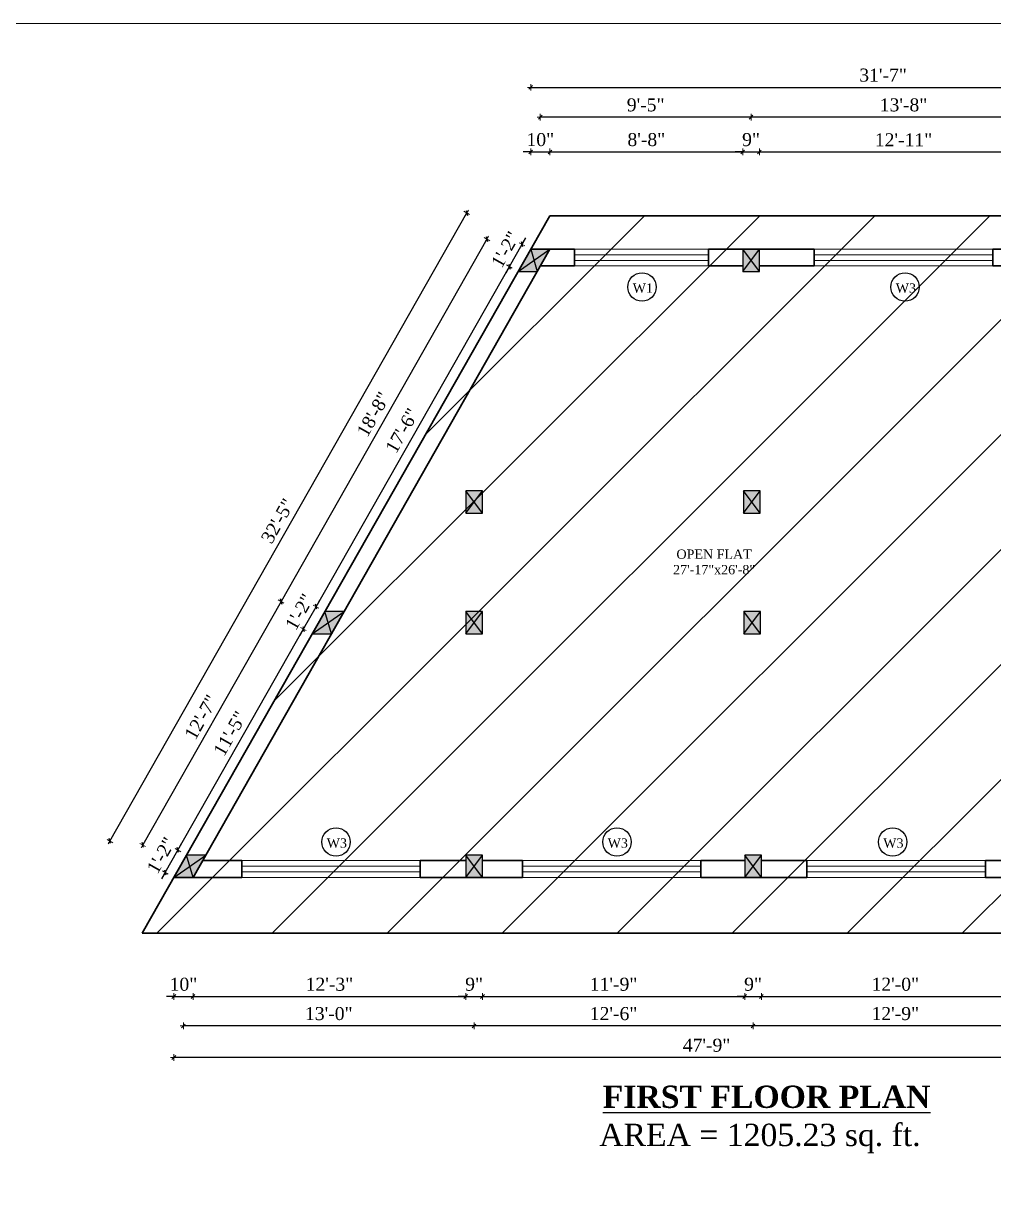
# Model space of a CAD drawing. Header units: inches. Extents: x 4069 to 291496, y -47643 to 12535.
# Drawn here: x 112071 to 112593, y -26496 to -25867 of the extents above; entities that cross this region are included whole.
import ezdxf

# ---------------------------------------------------------------- set-up
doc = ezdxf.new("R2010")
doc.units = ezdxf.units.IN
doc.header["$LTSCALE"] = 5
doc.header["$MEASUREMENT"] = 0
for name, color, linetype, lineweight in [('A-WALL', 7, 'Continuous', 9), ('Dimension', 7, 'Continuous', 18), ('Dw', 2, 'Continuous', 18), ('ele1', 21, 'Continuous', 20)]:
    doc.layers.add(name, color=color, linetype=linetype, lineweight=lineweight)
doc.layers.add('dim line', color=7, linetype='Continuous', lineweight=15, true_color=0xfab2b2)
doc.layers.add('TEXT', color=6, linetype='Continuous')
doc.layers.add('WALL', color=7, linetype='Continuous')
doc.styles.add('ordinary', font='times.ttf')
doc.dimstyles.new('Copy of 96', dxfattribs={"dimtxt": 7, "dimasz": 4, "dimexe": 0.5, "dimexo": 0.5, "dimgap": 3, "dimtad": 1, "dimdec": 1, "dimzin": 11, "dimdsep": 46, "dimlunit": 4, "dimtxsty": 'ordinary', "dimblk": 'OBLIQUE', "dimcen": 0.09, "dimse1": 1, "dimse2": 1, "dimclrt": 6, "dimazin": 0, "dimtfac": 1, "dimtdec": 1, "dimtix": 1, "dimtmove": 2, "dimatfit": 3, "dimldrblk": 'leader', "dimfxl": 0.5, "dimfxlon": 1, "dimtolj": 1, "dimtzin": 0, "dimarcsym": 0})

# ---------------------------------------------------------------- blocks, each defined once
blk = doc.blocks.new('c2a')
at = {"color": 1, "ltscale": 5}
for p, q in [((18091.63, 4625.76), (18084.82, 4613.76)), ((18101.98, 4625.76), (18091.63, 4625.76)), ((18095.17, 4613.76), (18101.98, 4625.76)), ((18084.82, 4613.76), (18095.17, 4613.76))]:
    blk.add_line(p, q, dxfattribs=at)
blk = doc.blocks.new('oblique')
at = {"color": 0, "lineweight": -2}
blk.add_line((0.25, 0.25), (-0.25, -0.25), dxfattribs=at)
at = {"layer": 'dim line', "lineweight": 9}
for p, q in [((-0.4375, 0), (0.4375, 0)), ((0, 0.4375), (0, -0.4375))]:
    blk.add_line(p, q, dxfattribs=at)
blk = doc.blocks.new('*D3042')
at = {"layer": 'A-WALL', "color": 0, "lineweight": -2, "ltscale": 50, "transparency": 16777216}
blk.add_line((112616.31, -26406.87), (112463.31, -26406.87), dxfattribs=at)
at = {"layer": 'Defpoints', "color": 0, "ltscale": 50, "transparency": 16777216}
for p in [(112463.31, -26326.94), (112616.31, -26326.94), (112463.31, -26406.87)]:
    blk.add_point(p, dxfattribs=at)
at = {"layer": 'A-WALL', "color": 0, "lineweight": -2, "ltscale": 50, "transparency": 16777216, "xscale": 4, "yscale": 4, "zscale": 4, "rotation": 180}
blk.add_blockref('oblique', (112463.31, -26406.87), dxfattribs=at)
at = {"layer": 'A-WALL', "color": 0, "lineweight": -2, "ltscale": 50, "transparency": 16777216, "xscale": 4, "yscale": 4, "zscale": 4}
blk.add_blockref('oblique', (112616.31, -26406.87), dxfattribs=at)
at = {"layer": 'A-WALL', "color": 6, "ltscale": 50, "transparency": 16777216, "insert": (112539.81, -26400.3), "char_height": 7, "attachment_point": 5, "style": 'ordinary'}
blk.add_mtext('\\A1;12\'-9"', dxfattribs=at)
blk = doc.blocks.new('_OBLIQUE')
at = {"color": 0, "linetype": 'ByBlock'}
blk.add_line((-0.5, -0.5), (0.5, 0.5), dxfattribs=at)
blk = doc.blocks.new('leader')
at = {"layer": 'Dimension'}
for p, q in [((0, -4.33), (0, 4.33)), ((-4.42, 0), (4.42, 0))]:
    blk.add_line(p, q, dxfattribs=at)
blk = doc.blocks.new('*D3043')
at = {"layer": 'A-WALL', "color": 0, "lineweight": -2, "ltscale": 50, "transparency": 16777216}
blk.add_line((112463.31, -26406.87), (112313.31, -26406.87), dxfattribs=at)
at = {"layer": 'Defpoints', "color": 0, "ltscale": 50, "transparency": 16777216}
for p in [(112313.31, -26326.94), (112463.31, -26326.94), (112313.31, -26406.87)]:
    blk.add_point(p, dxfattribs=at)
at = {"layer": 'A-WALL', "color": 0, "lineweight": -2, "ltscale": 50, "transparency": 16777216, "xscale": 4, "yscale": 4, "zscale": 4, "rotation": 180}
blk.add_blockref('oblique', (112313.31, -26406.87), dxfattribs=at)
at = {"layer": 'A-WALL', "color": 0, "lineweight": -2, "ltscale": 50, "transparency": 16777216, "xscale": 4, "yscale": 4, "zscale": 4}
blk.add_blockref('oblique', (112463.31, -26406.87), dxfattribs=at)
at = {"layer": 'A-WALL', "color": 6, "ltscale": 50, "transparency": 16777216, "insert": (112388.31, -26400.31), "char_height": 7, "attachment_point": 5, "style": 'ordinary'}
blk.add_mtext('\\A1;12\'-6"', dxfattribs=at)
blk = doc.blocks.new('*D3044')
at = {"layer": 'A-WALL', "color": 0, "lineweight": -2, "ltscale": 50, "transparency": 16777216}
blk.add_line((112313.31, -26406.87), (112156.99, -26406.87), dxfattribs=at)
at = {"layer": 'Defpoints', "color": 0, "ltscale": 50, "transparency": 16777216}
for p in [(112156.99, -26326.94), (112313.31, -26326.94), (112156.99, -26406.87)]:
    blk.add_point(p, dxfattribs=at)
at = {"layer": 'A-WALL', "color": 0, "lineweight": -2, "ltscale": 50, "transparency": 16777216, "xscale": 4, "yscale": 4, "zscale": 4, "rotation": 180}
blk.add_blockref('oblique', (112156.99, -26406.87), dxfattribs=at)
at = {"layer": 'A-WALL', "color": 0, "lineweight": -2, "ltscale": 50, "transparency": 16777216, "xscale": 4, "yscale": 4, "zscale": 4}
blk.add_blockref('oblique', (112313.31, -26406.87), dxfattribs=at)
at = {"layer": 'A-WALL', "color": 6, "ltscale": 50, "transparency": 16777216, "insert": (112235.15, -26400.31), "char_height": 7, "attachment_point": 5, "style": 'ordinary'}
blk.add_mtext('\\A1;13\'-0"', dxfattribs=at)
blk = doc.blocks.new('*D3045')
at = {"layer": 'A-WALL', "color": 0, "lineweight": -2, "ltscale": 50, "transparency": 16777216}
blk.add_line((112724.81, -26423.89), (112151.81, -26423.89), dxfattribs=at)
at = {"layer": 'Defpoints', "color": 0, "ltscale": 50, "transparency": 16777216}
for p in [(112151.81, -26326.94), (112724.81, -26326.94), (112151.81, -26423.89)]:
    blk.add_point(p, dxfattribs=at)
at = {"layer": 'A-WALL', "color": 0, "lineweight": -2, "ltscale": 50, "transparency": 16777216, "xscale": 4, "yscale": 4, "zscale": 4, "rotation": 180}
blk.add_blockref('oblique', (112151.81, -26423.89), dxfattribs=at)
at = {"layer": 'A-WALL', "color": 0, "lineweight": -2, "ltscale": 50, "transparency": 16777216, "xscale": 4, "yscale": 4, "zscale": 4}
blk.add_blockref('oblique', (112724.81, -26423.89), dxfattribs=at)
at = {"layer": 'A-WALL', "color": 6, "ltscale": 50, "transparency": 16777216, "insert": (112438.31, -26417.32), "char_height": 7, "attachment_point": 5, "style": 'ordinary'}
blk.add_mtext('\\A1;47\'-9"', dxfattribs=at)
blk = doc.blocks.new('*D3046')
at = {"layer": 'A-WALL', "color": 0, "lineweight": -2, "ltscale": 50, "transparency": 16777216}
for p, q in [((112153.98, -26312.3), (112155.96, -26308.82)), ((112147.17, -26324.3), (112153.98, -26312.3)), ((112147.17, -26324.3), (112145.19, -26327.78))]:
    blk.add_line(p, q, dxfattribs=at)
at = {"layer": 'Defpoints', "color": 0, "ltscale": 50, "transparency": 16777216}
for p in [(112153.98, -26312.3), (112158.63, -26314.94), (112151.81, -26326.94)]:
    blk.add_point(p, dxfattribs=at)
at = {"layer": 'A-WALL', "color": 0, "lineweight": -2, "ltscale": 50, "transparency": 16777216, "xscale": 4, "yscale": 4, "zscale": 4}
for p, rotation in [((112153.98, -26312.3), 240.4114854942653), ((112147.17, -26324.3), 60.41148549426527)]:
    blk.add_blockref('oblique', p, dxfattribs=dict(at, rotation=rotation))
at = {"layer": 'A-WALL', "color": 6, "ltscale": 50, "transparency": 16777216, "insert": (112144.92, -26315.09), "char_height": 7, "attachment_point": 5, "rotation": 60.41149, "style": 'ordinary'}
blk.add_mtext('\\A1;1\'-2"', dxfattribs=at)
blk = doc.blocks.new('*D3047')
at = {"layer": 'A-WALL', "color": 0, "lineweight": -2, "ltscale": 50, "transparency": 16777216}
blk.add_line((112153.98, -26312.3), (112221.55, -26193.3), dxfattribs=at)
at = {"layer": 'Defpoints', "color": 0, "ltscale": 50, "transparency": 16777216}
for p in [(112221.55, -26193.3), (112226.2, -26195.94), (112158.63, -26314.94)]:
    blk.add_point(p, dxfattribs=at)
at = {"layer": 'A-WALL', "color": 0, "lineweight": -2, "ltscale": 50, "transparency": 16777216, "xscale": 4, "yscale": 4, "zscale": 4}
for p, rotation in [((112221.55, -26193.3), 60.4114854945245), ((112153.98, -26312.3), 240.4114854945245)]:
    blk.add_blockref('oblique', p, dxfattribs=dict(at, rotation=rotation))
at = {"layer": 'A-WALL', "color": 6, "ltscale": 50, "transparency": 16777216, "insert": (112182.06, -26249.56), "char_height": 7, "attachment_point": 5, "rotation": 60.41149, "style": 'ordinary'}
blk.add_mtext('\\A1;11\'-5"', dxfattribs=at)
blk = doc.blocks.new('*D3048')
at = {"layer": 'A-WALL', "color": 0, "lineweight": -2, "ltscale": 50, "transparency": 16777216}
for p, q in [((112221.55, -26193.3), (112228.36, -26181.3)), ((112228.36, -26181.3), (112230.34, -26177.82)), ((112221.55, -26193.3), (112219.58, -26196.78))]:
    blk.add_line(p, q, dxfattribs=at)
at = {"layer": 'Defpoints', "color": 0, "ltscale": 50, "transparency": 16777216}
for p in [(112228.36, -26181.3), (112233.01, -26183.94), (112226.2, -26195.94)]:
    blk.add_point(p, dxfattribs=at)
at = {"layer": 'A-WALL', "color": 0, "lineweight": -2, "ltscale": 50, "transparency": 16777216, "xscale": 4, "yscale": 4, "zscale": 4}
for p, rotation in [((112228.36, -26181.3), 240.4114854945245), ((112221.55, -26193.3), 60.4114854945245)]:
    blk.add_blockref('oblique', p, dxfattribs=dict(at, rotation=rotation))
at = {"layer": 'A-WALL', "color": 6, "ltscale": 50, "transparency": 16777216, "insert": (112219.3, -26184.09), "char_height": 7, "attachment_point": 5, "rotation": 60.41149, "style": 'ordinary'}
blk.add_mtext('\\A1;1\'-2"', dxfattribs=at)
blk = doc.blocks.new('*D3049')
at = {"layer": 'A-WALL', "color": 0, "lineweight": -2, "ltscale": 50, "transparency": 16777216}
blk.add_line((112228.36, -26181.3), (112332.27, -25998.3), dxfattribs=at)
at = {"layer": 'Defpoints', "color": 0, "ltscale": 50, "transparency": 16777216}
for p in [(112332.27, -25998.3), (112336.92, -26000.94), (112233.01, -26183.94)]:
    blk.add_point(p, dxfattribs=at)
at = {"layer": 'A-WALL', "color": 0, "lineweight": -2, "ltscale": 50, "transparency": 16777216, "xscale": 4, "yscale": 4, "zscale": 4}
for p, rotation in [((112332.27, -25998.3), 60.4114854945245), ((112228.36, -26181.3), 240.4114854945245)]:
    blk.add_blockref('oblique', p, dxfattribs=dict(at, rotation=rotation))
at = {"layer": 'A-WALL', "color": 6, "ltscale": 50, "transparency": 16777216, "insert": (112274.61, -26086.56), "char_height": 7, "attachment_point": 5, "rotation": 60.41149, "style": 'ordinary'}
blk.add_mtext('\\A1;17\'-6"', dxfattribs=at)
blk = doc.blocks.new('*D3050')
at = {"layer": 'A-WALL', "color": 0, "lineweight": -2, "ltscale": 50, "transparency": 16777216}
for p, q in [((112332.27, -25998.3), (112339.09, -25986.3)), ((112339.09, -25986.3), (112341.06, -25982.82)), ((112332.27, -25998.3), (112330.3, -26001.78))]:
    blk.add_line(p, q, dxfattribs=at)
at = {"layer": 'Defpoints', "color": 0, "ltscale": 50, "transparency": 16777216}
for p in [(112339.09, -25986.3), (112343.73, -25988.94), (112336.92, -26000.94)]:
    blk.add_point(p, dxfattribs=at)
at = {"layer": 'A-WALL', "color": 0, "lineweight": -2, "ltscale": 50, "transparency": 16777216, "xscale": 4, "yscale": 4, "zscale": 4}
for p, rotation in [((112339.09, -25986.3), 240.4114854945245), ((112332.27, -25998.3), 60.4114854945245)]:
    blk.add_blockref('oblique', p, dxfattribs=dict(at, rotation=rotation))
at = {"layer": 'A-WALL', "color": 6, "ltscale": 50, "transparency": 16777216, "insert": (112330.03, -25989.09), "char_height": 7, "attachment_point": 5, "rotation": 60.41149, "style": 'ordinary'}
blk.add_mtext('\\A1;1\'-2"', dxfattribs=at)
blk = doc.blocks.new('*D3051')
at = {"layer": 'A-WALL', "color": 0, "lineweight": -2, "ltscale": 50, "transparency": 16777216}
blk.add_line((112320.19, -25983.51), (112209.47, -26178.51), dxfattribs=at)
at = {"layer": 'Defpoints', "color": 0, "ltscale": 50, "transparency": 16777216}
for p in [(112340.33, -25994.94), (112209.47, -26178.51), (112229.6, -26189.94)]:
    blk.add_point(p, dxfattribs=at)
at = {"layer": 'A-WALL', "color": 0, "lineweight": -2, "ltscale": 50, "transparency": 16777216, "xscale": 4, "yscale": 4, "zscale": 4}
for p, rotation in [((112320.19, -25983.51), 60.41148549426703), ((112209.47, -26178.51), 240.411485494267)]:
    blk.add_blockref('oblique', p, dxfattribs=dict(at, rotation=rotation))
at = {"layer": 'A-WALL', "color": 6, "ltscale": 50, "transparency": 16777216, "insert": (112259.13, -26077.77), "char_height": 7, "attachment_point": 5, "rotation": 60.41149, "style": 'ordinary'}
blk.add_mtext('\\A1;18\'-8"', dxfattribs=at)
blk = doc.blocks.new('*D3052')
at = {"layer": 'A-WALL', "color": 0, "lineweight": -2, "ltscale": 50, "transparency": 16777216}
blk.add_line((112209.47, -26178.51), (112135.09, -26309.51), dxfattribs=at)
at = {"layer": 'Defpoints', "color": 0, "ltscale": 50, "transparency": 16777216}
for p in [(112229.6, -26189.94), (112135.09, -26309.51), (112155.22, -26320.94)]:
    blk.add_point(p, dxfattribs=at)
at = {"layer": 'A-WALL', "color": 0, "lineweight": -2, "ltscale": 50, "transparency": 16777216, "xscale": 4, "yscale": 4, "zscale": 4}
for p, rotation in [((112209.47, -26178.51), 60.4114854945245), ((112135.09, -26309.51), 240.4114854945245)]:
    blk.add_blockref('oblique', p, dxfattribs=dict(at, rotation=rotation))
at = {"layer": 'A-WALL', "color": 6, "ltscale": 50, "transparency": 16777216, "insert": (112166.57, -26240.76), "char_height": 7, "attachment_point": 5, "rotation": 60.41149, "style": 'ordinary'}
blk.add_mtext('\\A1;12\'-7"', dxfattribs=at)
blk = doc.blocks.new('*D3053')
at = {"layer": 'A-WALL', "color": 0, "lineweight": -2, "ltscale": 50, "transparency": 16777216}
blk.add_line((112117.44, -26307.42), (112309.36, -25969.42), dxfattribs=at)
at = {"layer": 'Defpoints', "color": 0, "ltscale": 50, "transparency": 16777216}
for p in [(112309.36, -25969.42), (112343.73, -25988.94), (112151.81, -26326.94)]:
    blk.add_point(p, dxfattribs=at)
at = {"layer": 'A-WALL', "color": 0, "lineweight": -2, "ltscale": 50, "transparency": 16777216, "xscale": 4, "yscale": 4, "zscale": 4}
for p, rotation in [((112309.36, -25969.42), 60.41148549426746), ((112117.44, -26307.42), 240.4114854942675)]:
    blk.add_blockref('oblique', p, dxfattribs=dict(at, rotation=rotation))
at = {"layer": 'A-WALL', "color": 6, "ltscale": 50, "transparency": 16777216, "insert": (112207.69, -26135.18), "char_height": 7, "attachment_point": 5, "rotation": 60.41149, "style": 'ordinary'}
blk.add_mtext('\\A1;32\'-5"', dxfattribs=at)
blk = doc.blocks.new('*D3054')
at = {"layer": 'A-WALL', "color": 0, "lineweight": -2, "ltscale": 50, "transparency": 16777216}
for p, q in [((112343.73, -25936.57), (112339.73, -25936.57)), ((112343.73, -25936.57), (112354.08, -25936.57)), ((112354.08, -25936.57), (112358.08, -25936.57))]:
    blk.add_line(p, q, dxfattribs=at)
at = {"layer": 'Defpoints', "color": 0, "ltscale": 50, "transparency": 16777216}
for p in [(112354.08, -25936.57), (112343.73, -25988.94), (112354.08, -25988.94)]:
    blk.add_point(p, dxfattribs=at)
at = {"layer": 'A-WALL', "color": 0, "lineweight": -2, "ltscale": 50, "transparency": 16777216, "xscale": 4, "yscale": 4, "zscale": 4}
blk.add_blockref('oblique', (112343.73, -25936.57), dxfattribs=at)
at = {"layer": 'A-WALL', "color": 0, "lineweight": -2, "ltscale": 50, "transparency": 16777216, "xscale": 4, "yscale": 4, "zscale": 4, "rotation": 180}
blk.add_blockref('oblique', (112354.08, -25936.57), dxfattribs=at)
at = {"layer": 'A-WALL', "color": 6, "ltscale": 50, "transparency": 16777216, "insert": (112348.91, -25930.01), "char_height": 7, "attachment_point": 5, "style": 'ordinary'}
blk.add_mtext('\\A1;10"', dxfattribs=at)
blk = doc.blocks.new('*D3055')
at = {"layer": 'A-WALL', "color": 0, "lineweight": -2, "ltscale": 50, "transparency": 16777216}
blk.add_line((112354.08, -25936.57), (112457.73, -25936.57), dxfattribs=at)
at = {"layer": 'Defpoints', "color": 0, "ltscale": 50, "transparency": 16777216}
for p in [(112457.73, -25936.57), (112354.08, -25988.94), (112457.73, -25988.94)]:
    blk.add_point(p, dxfattribs=at)
at = {"layer": 'A-WALL', "color": 0, "lineweight": -2, "ltscale": 50, "transparency": 16777216, "xscale": 4, "yscale": 4, "zscale": 4, "rotation": 180}
blk.add_blockref('oblique', (112354.08, -25936.57), dxfattribs=at)
at = {"layer": 'A-WALL', "color": 0, "lineweight": -2, "ltscale": 50, "transparency": 16777216, "xscale": 4, "yscale": 4, "zscale": 4}
blk.add_blockref('oblique', (112457.73, -25936.57), dxfattribs=at)
at = {"layer": 'A-WALL', "color": 6, "ltscale": 50, "transparency": 16777216, "insert": (112405.91, -25930.01), "char_height": 7, "attachment_point": 5, "style": 'ordinary'}
blk.add_mtext('\\A1;8\'-8"', dxfattribs=at)
blk = doc.blocks.new('*D3056')
at = {"layer": 'A-WALL', "color": 0, "lineweight": -2, "ltscale": 50, "transparency": 16777216}
for p, q in [((112457.73, -25936.57), (112453.73, -25936.57)), ((112457.73, -25936.57), (112466.73, -25936.57)), ((112466.73, -25936.57), (112470.73, -25936.57))]:
    blk.add_line(p, q, dxfattribs=at)
at = {"layer": 'Defpoints', "color": 0, "ltscale": 50, "transparency": 16777216}
for p in [(112466.73, -25936.57), (112457.73, -25988.94), (112466.73, -25988.94)]:
    blk.add_point(p, dxfattribs=at)
at = {"layer": 'A-WALL', "color": 0, "lineweight": -2, "ltscale": 50, "transparency": 16777216, "xscale": 4, "yscale": 4, "zscale": 4}
blk.add_blockref('oblique', (112457.73, -25936.57), dxfattribs=at)
at = {"layer": 'A-WALL', "color": 0, "lineweight": -2, "ltscale": 50, "transparency": 16777216, "xscale": 4, "yscale": 4, "zscale": 4, "rotation": 180}
blk.add_blockref('oblique', (112466.73, -25936.57), dxfattribs=at)
at = {"layer": 'A-WALL', "color": 6, "ltscale": 50, "transparency": 16777216, "insert": (112462.23, -25930), "char_height": 7, "attachment_point": 5, "style": 'ordinary'}
blk.add_mtext('\\A1;9"', dxfattribs=at)
blk = doc.blocks.new('*D3057')
at = {"layer": 'A-WALL', "color": 0, "lineweight": -2, "ltscale": 50, "transparency": 16777216}
blk.add_line((112466.73, -25936.57), (112621.73, -25936.57), dxfattribs=at)
at = {"layer": 'Defpoints', "color": 0, "ltscale": 50, "transparency": 16777216}
for p in [(112621.73, -25936.57), (112466.73, -25988.94), (112621.73, -25988.94)]:
    blk.add_point(p, dxfattribs=at)
at = {"layer": 'A-WALL', "color": 0, "lineweight": -2, "ltscale": 50, "transparency": 16777216, "xscale": 4, "yscale": 4, "zscale": 4, "rotation": 180}
blk.add_blockref('oblique', (112466.73, -25936.57), dxfattribs=at)
at = {"layer": 'A-WALL', "color": 0, "lineweight": -2, "ltscale": 50, "transparency": 16777216, "xscale": 4, "yscale": 4, "zscale": 4}
blk.add_blockref('oblique', (112621.73, -25936.57), dxfattribs=at)
at = {"layer": 'A-WALL', "color": 6, "ltscale": 50, "transparency": 16777216, "insert": (112544.23, -25930.07), "char_height": 7, "attachment_point": 5, "style": 'ordinary'}
blk.add_mtext('\\A1;12\'-11"', dxfattribs=at)
blk = doc.blocks.new('*D2961')
at = {"layer": 'A-WALL', "color": 0, "lineweight": -2, "ltscale": 50, "transparency": 16777216}
blk.add_line((112626.23, -25917.89), (112462.23, -25917.89), dxfattribs=at)
at = {"layer": 'Defpoints', "color": 0, "ltscale": 50, "transparency": 16777216}
for p in [(112462.23, -25917.89), (112462.23, -25988.94), (112626.23, -25988.94)]:
    blk.add_point(p, dxfattribs=at)
at = {"layer": 'A-WALL', "color": 0, "lineweight": -2, "ltscale": 50, "transparency": 16777216, "xscale": 4, "yscale": 4, "zscale": 4, "rotation": 180}
blk.add_blockref('oblique', (112462.23, -25917.89), dxfattribs=at)
at = {"layer": 'A-WALL', "color": 0, "lineweight": -2, "ltscale": 50, "transparency": 16777216, "xscale": 4, "yscale": 4, "zscale": 4}
blk.add_blockref('oblique', (112626.23, -25917.89), dxfattribs=at)
at = {"layer": 'A-WALL', "color": 6, "ltscale": 50, "transparency": 16777216, "insert": (112544.23, -25911.33), "char_height": 7, "attachment_point": 5, "style": 'ordinary'}
blk.add_mtext('\\A1;13\'-8"', dxfattribs=at)
blk = doc.blocks.new('*D2962')
at = {"layer": 'A-WALL', "color": 0, "lineweight": -2, "ltscale": 50, "transparency": 16777216}
blk.add_line((112462.23, -25917.89), (112348.91, -25917.89), dxfattribs=at)
at = {"layer": 'Defpoints', "color": 0, "ltscale": 50, "transparency": 16777216}
for p in [(112348.91, -25917.89), (112348.91, -25988.94), (112462.23, -25988.94)]:
    blk.add_point(p, dxfattribs=at)
at = {"layer": 'A-WALL', "color": 0, "lineweight": -2, "ltscale": 50, "transparency": 16777216, "xscale": 4, "yscale": 4, "zscale": 4, "rotation": 180}
blk.add_blockref('oblique', (112348.91, -25917.89), dxfattribs=at)
at = {"layer": 'A-WALL', "color": 0, "lineweight": -2, "ltscale": 50, "transparency": 16777216, "xscale": 4, "yscale": 4, "zscale": 4}
blk.add_blockref('oblique', (112462.23, -25917.89), dxfattribs=at)
at = {"layer": 'A-WALL', "color": 6, "ltscale": 50, "transparency": 16777216, "insert": (112405.57, -25911.32), "char_height": 7, "attachment_point": 5, "style": 'ordinary'}
blk.add_mtext('\\A1;9\'-5"', dxfattribs=at)
blk = doc.blocks.new('*D2963')
at = {"layer": 'A-WALL', "color": 0, "lineweight": -2, "ltscale": 50, "transparency": 16777216}
blk.add_line((112343.73, -25901.87), (112722.73, -25901.87), dxfattribs=at)
at = {"layer": 'Defpoints', "color": 0, "ltscale": 50, "transparency": 16777216}
for p in [(112722.73, -25901.87), (112343.73, -25988.94), (112722.73, -25988.94)]:
    blk.add_point(p, dxfattribs=at)
at = {"layer": 'A-WALL', "color": 0, "lineweight": -2, "ltscale": 50, "transparency": 16777216, "xscale": 4, "yscale": 4, "zscale": 4, "rotation": 180}
blk.add_blockref('oblique', (112343.73, -25901.87), dxfattribs=at)
at = {"layer": 'A-WALL', "color": 0, "lineweight": -2, "ltscale": 50, "transparency": 16777216, "xscale": 4, "yscale": 4, "zscale": 4}
blk.add_blockref('oblique', (112722.73, -25901.87), dxfattribs=at)
at = {"layer": 'A-WALL', "color": 6, "ltscale": 50, "transparency": 16777216, "insert": (112533.23, -25895.3), "char_height": 7, "attachment_point": 5, "style": 'ordinary'}
blk.add_mtext('\\A1;31\'-7"', dxfattribs=at)
blk = doc.blocks.new('*D2964')
at = {"layer": 'A-WALL', "color": 0, "lineweight": -2, "ltscale": 50, "transparency": 16777216}
for p, q in [((112151.81, -26391.07), (112147.81, -26391.07)), ((112151.81, -26391.07), (112162.16, -26391.07)), ((112162.16, -26391.07), (112166.16, -26391.07))]:
    blk.add_line(p, q, dxfattribs=at)
at = {"layer": 'Defpoints', "color": 0, "ltscale": 50, "transparency": 16777216}
for p in [(112151.81, -26326.94), (112162.16, -26326.94), (112162.16, -26391.07)]:
    blk.add_point(p, dxfattribs=at)
at = {"layer": 'A-WALL', "color": 0, "lineweight": -2, "ltscale": 50, "transparency": 16777216, "xscale": 4, "yscale": 4, "zscale": 4}
blk.add_blockref('oblique', (112151.81, -26391.07), dxfattribs=at)
at = {"layer": 'A-WALL', "color": 0, "lineweight": -2, "ltscale": 50, "transparency": 16777216, "xscale": 4, "yscale": 4, "zscale": 4, "rotation": 180}
blk.add_blockref('oblique', (112162.16, -26391.07), dxfattribs=at)
at = {"layer": 'A-WALL', "color": 6, "ltscale": 50, "transparency": 16777216, "insert": (112156.99, -26384.51), "char_height": 7, "attachment_point": 5, "style": 'ordinary'}
blk.add_mtext('\\A1;10"', dxfattribs=at)
blk = doc.blocks.new('*D2965')
at = {"layer": 'A-WALL', "color": 0, "lineweight": -2, "ltscale": 50, "transparency": 16777216}
blk.add_line((112162.16, -26391.07), (112308.81, -26391.07), dxfattribs=at)
at = {"layer": 'Defpoints', "color": 0, "ltscale": 50, "transparency": 16777216}
for p in [(112162.16, -26326.94), (112308.81, -26326.94), (112308.81, -26391.07)]:
    blk.add_point(p, dxfattribs=at)
at = {"layer": 'A-WALL', "color": 0, "lineweight": -2, "ltscale": 50, "transparency": 16777216, "xscale": 4, "yscale": 4, "zscale": 4, "rotation": 180}
blk.add_blockref('oblique', (112162.16, -26391.07), dxfattribs=at)
at = {"layer": 'A-WALL', "color": 0, "lineweight": -2, "ltscale": 50, "transparency": 16777216, "xscale": 4, "yscale": 4, "zscale": 4}
blk.add_blockref('oblique', (112308.81, -26391.07), dxfattribs=at)
at = {"layer": 'A-WALL', "color": 6, "ltscale": 50, "transparency": 16777216, "insert": (112235.49, -26384.51), "char_height": 7, "attachment_point": 5, "style": 'ordinary'}
blk.add_mtext('\\A1;12\'-3"', dxfattribs=at)
blk = doc.blocks.new('*D2966')
at = {"layer": 'A-WALL', "color": 0, "lineweight": -2, "ltscale": 50, "transparency": 16777216}
for p, q in [((112308.81, -26391.07), (112304.81, -26391.07)), ((112308.81, -26391.07), (112317.81, -26391.07)), ((112317.81, -26391.07), (112321.81, -26391.07))]:
    blk.add_line(p, q, dxfattribs=at)
at = {"layer": 'Defpoints', "color": 0, "ltscale": 50, "transparency": 16777216}
for p in [(112308.81, -26326.94), (112317.81, -26326.94), (112317.81, -26391.07)]:
    blk.add_point(p, dxfattribs=at)
at = {"layer": 'A-WALL', "color": 0, "lineweight": -2, "ltscale": 50, "transparency": 16777216, "xscale": 4, "yscale": 4, "zscale": 4}
blk.add_blockref('oblique', (112308.81, -26391.07), dxfattribs=at)
at = {"layer": 'A-WALL', "color": 0, "lineweight": -2, "ltscale": 50, "transparency": 16777216, "xscale": 4, "yscale": 4, "zscale": 4, "rotation": 180}
blk.add_blockref('oblique', (112317.81, -26391.07), dxfattribs=at)
at = {"layer": 'A-WALL', "color": 6, "ltscale": 50, "transparency": 16777216, "insert": (112313.31, -26384.5), "char_height": 7, "attachment_point": 5, "style": 'ordinary'}
blk.add_mtext('\\A1;9"', dxfattribs=at)
blk = doc.blocks.new('*D2967')
at = {"layer": 'A-WALL', "color": 0, "lineweight": -2, "ltscale": 50, "transparency": 16777216}
blk.add_line((112317.81, -26391.07), (112458.81, -26391.07), dxfattribs=at)
at = {"layer": 'Defpoints', "color": 0, "ltscale": 50, "transparency": 16777216}
for p in [(112317.81, -26326.94), (112458.81, -26326.94), (112458.81, -26391.07)]:
    blk.add_point(p, dxfattribs=at)
at = {"layer": 'A-WALL', "color": 0, "lineweight": -2, "ltscale": 50, "transparency": 16777216, "xscale": 4, "yscale": 4, "zscale": 4, "rotation": 180}
blk.add_blockref('oblique', (112317.81, -26391.07), dxfattribs=at)
at = {"layer": 'A-WALL', "color": 0, "lineweight": -2, "ltscale": 50, "transparency": 16777216, "xscale": 4, "yscale": 4, "zscale": 4}
blk.add_blockref('oblique', (112458.81, -26391.07), dxfattribs=at)
at = {"layer": 'A-WALL', "color": 6, "ltscale": 50, "transparency": 16777216, "insert": (112388.31, -26384.5), "char_height": 7, "attachment_point": 5, "style": 'ordinary'}
blk.add_mtext('\\A1;11\'-9"', dxfattribs=at)
blk = doc.blocks.new('*D2968')
at = {"layer": 'A-WALL', "color": 0, "lineweight": -2, "ltscale": 50, "transparency": 16777216}
for p, q in [((112458.81, -26391.07), (112454.81, -26391.07)), ((112458.81, -26391.07), (112467.81, -26391.07)), ((112467.81, -26391.07), (112471.81, -26391.07))]:
    blk.add_line(p, q, dxfattribs=at)
at = {"layer": 'Defpoints', "color": 0, "ltscale": 50, "transparency": 16777216}
for p in [(112458.81, -26326.94), (112467.81, -26326.94), (112467.81, -26391.07)]:
    blk.add_point(p, dxfattribs=at)
at = {"layer": 'A-WALL', "color": 0, "lineweight": -2, "ltscale": 50, "transparency": 16777216, "xscale": 4, "yscale": 4, "zscale": 4}
blk.add_blockref('oblique', (112458.81, -26391.07), dxfattribs=at)
at = {"layer": 'A-WALL', "color": 0, "lineweight": -2, "ltscale": 50, "transparency": 16777216, "xscale": 4, "yscale": 4, "zscale": 4, "rotation": 180}
blk.add_blockref('oblique', (112467.81, -26391.07), dxfattribs=at)
at = {"layer": 'A-WALL', "color": 6, "ltscale": 50, "transparency": 16777216, "insert": (112463.31, -26384.5), "char_height": 7, "attachment_point": 5, "style": 'ordinary'}
blk.add_mtext('\\A1;9"', dxfattribs=at)
blk = doc.blocks.new('*D2969')
at = {"layer": 'A-WALL', "color": 0, "lineweight": -2, "ltscale": 50, "transparency": 16777216}
blk.add_line((112467.81, -26391.07), (112611.81, -26391.07), dxfattribs=at)
at = {"layer": 'Defpoints', "color": 0, "ltscale": 50, "transparency": 16777216}
for p in [(112467.81, -26326.94), (112611.81, -26326.94), (112611.81, -26391.07)]:
    blk.add_point(p, dxfattribs=at)
at = {"layer": 'A-WALL', "color": 0, "lineweight": -2, "ltscale": 50, "transparency": 16777216, "xscale": 4, "yscale": 4, "zscale": 4, "rotation": 180}
blk.add_blockref('oblique', (112467.81, -26391.07), dxfattribs=at)
at = {"layer": 'A-WALL', "color": 0, "lineweight": -2, "ltscale": 50, "transparency": 16777216, "xscale": 4, "yscale": 4, "zscale": 4}
blk.add_blockref('oblique', (112611.81, -26391.07), dxfattribs=at)
at = {"layer": 'A-WALL', "color": 6, "ltscale": 50, "transparency": 16777216, "insert": (112539.81, -26384.51), "char_height": 7, "attachment_point": 5, "style": 'ordinary'}
blk.add_mtext('\\A1;12\'-0"', dxfattribs=at)

msp = doc.modelspace()

# ---------------------------------------------------------------- hatches: boundary and pattern name
at = {"layer": 'WALL', "linetype": 'ByBlock', "ltscale": 5, "true_color": 0xf8991e}
h = msp.add_hatch(dxfattribs=at)
h.set_pattern_fill('ANSI31', color=30, scale=350)
h.set_pattern_definition([(45, (104858.308, -23741.887), (-30.93592, 30.93592), [])])
h.paths.add_polyline_path([(112134.77758, -26356.93969), (112353.95376, -25970.93969), (112722.6224, -25970.93969), (112724.22154, -26230.93969), (112772.812, -26230.93969), (112772.812, -26320.93969), (112724.812, -26320.93969), (112724.812, -26356.93969)])
h = msp.add_hatch(color=30, dxfattribs=at)
h.dxf.hatch_style = 1
h.paths.add_polyline_path([(112345.50105, -25994.93969), (112347.269, -26000.93969), (112354.08277, -25988.93969)])
h.paths.add_polyline_path([(112345.50105, -25994.93969), (112354.08277, -25988.93969), (112343.73311, -25988.93969)])
h.paths.add_polyline_path([(112343.73311, -25988.93969), (112336.91934, -26000.93969), (112345.50105, -25994.93969)])
h.paths.add_polyline_path([(112345.50105, -25994.93969), (112336.91934, -26000.93969), (112347.269, -26000.93969)])
h = msp.add_hatch(color=30, dxfattribs=at)
h.dxf.hatch_style = 1
h.paths.add_polyline_path([(112462.23302, -25994.93969), (112457.73302, -26000.93969), (112466.73302, -26000.93969)])
h.paths.add_polyline_path([(112466.73302, -26000.93969), (112466.73302, -25988.93969), (112462.23302, -25994.93969)])
h.paths.add_polyline_path([(112462.23302, -25994.93969), (112466.73302, -25988.93969), (112457.73302, -25988.93969)])
h.paths.add_polyline_path([(112457.73302, -25988.93969), (112457.73302, -26000.93969), (112462.23302, -25994.93969)])
h = msp.add_hatch(color=30, dxfattribs=at)
h.dxf.hatch_style = 1
h.paths.add_polyline_path([(112313.31191, -26124.93969), (112308.81191, -26130.93969), (112317.81191, -26130.93969)])
h.paths.add_polyline_path([(112317.81191, -26130.93969), (112317.81191, -26118.93969), (112313.31191, -26124.93969)])
h.paths.add_polyline_path([(112313.31191, -26124.93969), (112317.81191, -26118.93969), (112308.81191, -26118.93969)])
h.paths.add_polyline_path([(112308.81191, -26118.93969), (112308.81191, -26130.93969), (112313.31191, -26124.93969)])
h = msp.add_hatch(color=30, dxfattribs=at)
h.dxf.hatch_style = 1
h.paths.add_polyline_path([(112462.66326, -26124.93969), (112458.16326, -26130.93969), (112467.16326, -26130.93969)])
h.paths.add_polyline_path([(112467.16326, -26130.93969), (112467.16326, -26118.93969), (112462.66326, -26124.93969)])
h.paths.add_polyline_path([(112462.66326, -26124.93969), (112467.16326, -26118.93969), (112458.16326, -26118.93969)])
h.paths.add_polyline_path([(112458.16326, -26118.93969), (112458.16326, -26130.93969), (112462.66326, -26124.93969)])
h = msp.add_hatch(color=30, dxfattribs=at)
h.dxf.hatch_style = 1
h.paths.add_polyline_path([(112234.77734, -26189.93969), (112236.54528, -26195.93969), (112243.35905, -26183.93969)])
h.paths.add_polyline_path([(112234.77734, -26189.93969), (112243.35905, -26183.93969), (112233.00939, -26183.93969)])
h.paths.add_polyline_path([(112233.00939, -26183.93969), (112226.19562, -26195.93969), (112234.77734, -26189.93969)])
h.paths.add_polyline_path([(112234.77734, -26189.93969), (112226.19562, -26195.93969), (112236.54528, -26195.93969)])
h = msp.add_hatch(color=30, dxfattribs=at)
h.dxf.hatch_style = 1
h.paths.add_polyline_path([(112313.31191, -26189.93969), (112308.81191, -26195.93969), (112317.81191, -26195.93969)])
h.paths.add_polyline_path([(112317.81191, -26195.93969), (112317.81191, -26183.93969), (112313.31191, -26189.93969)])
h.paths.add_polyline_path([(112313.31191, -26189.93969), (112317.81191, -26183.93969), (112308.81191, -26183.93969)])
h.paths.add_polyline_path([(112308.81191, -26183.93969), (112308.81191, -26195.93969), (112313.31191, -26189.93969)])
h = msp.add_hatch(color=30, dxfattribs=at)
h.dxf.hatch_style = 1
h.paths.add_polyline_path([(112462.87837, -26189.93969), (112458.37837, -26195.93969), (112467.37837, -26195.93969)])
h.paths.add_polyline_path([(112467.37837, -26195.93969), (112467.37837, -26183.93969), (112462.87837, -26189.93969)])
h.paths.add_polyline_path([(112462.87837, -26189.93969), (112467.37837, -26183.93969), (112458.37837, -26183.93969)])
h.paths.add_polyline_path([(112458.37837, -26183.93969), (112458.37837, -26195.93969), (112462.87837, -26189.93969)])
h = msp.add_hatch(color=30, dxfattribs=at)
h.dxf.hatch_style = 1
h.paths.add_polyline_path([(112160.39371, -26320.93969), (112162.16165, -26326.93969), (112168.97542, -26314.93969)])
h.paths.add_polyline_path([(112160.39371, -26320.93969), (112168.97542, -26314.93969), (112158.62576, -26314.93969)])
h.paths.add_polyline_path([(112158.62576, -26314.93969), (112151.812, -26326.93969), (112160.39371, -26320.93969)])
h.paths.add_polyline_path([(112160.39371, -26320.93969), (112151.812, -26326.93969), (112162.16165, -26326.93969)])
h = msp.add_hatch(color=30, dxfattribs=at)
h.dxf.hatch_style = 1
h.paths.add_polyline_path([(112313.31191, -26320.93969), (112308.81191, -26326.93969), (112317.81191, -26326.93969)])
h.paths.add_polyline_path([(112317.81191, -26326.93969), (112317.81191, -26314.93969), (112313.31191, -26320.93969)])
h.paths.add_polyline_path([(112313.31191, -26320.93969), (112317.81191, -26314.93969), (112308.81191, -26314.93969)])
h.paths.add_polyline_path([(112308.81191, -26314.93969), (112308.81191, -26326.93969), (112313.31191, -26320.93969)])
h = msp.add_hatch(color=30, dxfattribs=at)
h.dxf.hatch_style = 1
h.paths.add_polyline_path([(112463.31191, -26320.93969), (112458.81191, -26326.93969), (112467.81191, -26326.93969)])
h.paths.add_polyline_path([(112467.81191, -26326.93969), (112467.81191, -26314.93969), (112463.31191, -26320.93969)])
h.paths.add_polyline_path([(112463.31191, -26320.93969), (112467.81191, -26314.93969), (112458.81191, -26314.93969)])
h.paths.add_polyline_path([(112458.81191, -26314.93969), (112458.81191, -26326.93969), (112463.31191, -26320.93969)])

# ---------------------------------------------------------------- linework, layer by layer
at = {"color": 1, "ltscale": 5}
for p, q in [((112336.91934, -26000.93969), (112354.08277, -25988.93969)), ((112343.73311, -25988.93969), (112347.269, -26000.93969)), ((112457.73302, -26000.93969), (112466.73302, -25988.93969)), ((112466.73302, -26000.93969), (112457.73302, -25988.93969)), ((112308.81191, -26130.93969), (112317.81191, -26118.93969)), ((112317.81191, -26130.93969), (112308.81191, -26118.93969)), ((112458.16326, -26130.93969), (112467.16326, -26118.93969)), ((112467.16326, -26130.93969), (112458.16326, -26118.93969)), ((112226.19562, -26195.93969), (112243.35905, -26183.93969)), ((112236.54528, -26195.93969), (112233.00939, -26183.93969)), ((112308.81191, -26195.93969), (112317.81191, -26183.93969)), ((112317.81191, -26195.93969), (112308.81191, -26183.93969)), ((112458.37837, -26195.93969), (112467.37837, -26183.93969)), ((112467.37837, -26195.93969), (112458.37837, -26183.93969)), ((112151.812, -26326.93969), (112168.97542, -26314.93969)), ((112162.16165, -26326.93969), (112158.62576, -26314.93969)), ((112308.81191, -26326.93969), (112317.81191, -26314.93969)), ((112317.81191, -26326.93969), (112308.81191, -26314.93969)), ((112458.81191, -26326.93969), (112467.81191, -26314.93969)), ((112467.81191, -26326.93969), (112458.81191, -26314.93969))]:
    msp.add_line(p, q, dxfattribs=at)
at = {"layer": 'A-WALL', "lineweight": 30}
for p, q in [((112134.77758, -26356.93969), (112353.95376, -25970.93969)), ((112722.6224, -25970.93969), (112353.95376, -25970.93969)), ((112162.16165, -26326.93969), (112354.08277, -25988.93969)), ((112367.35273, -25988.93969), (112343.73311, -25988.93969)), ((112367.35273, -25997.93969), (112367.35273, -25988.93969)), ((112496.23302, -25988.93969), (112439.35273, -25988.93969)), ((112439.35273, -25997.93969), (112439.35273, -25988.93969)), ((112496.23302, -25997.93969), (112496.23302, -25988.93969)), ((112630.73302, -25988.93969), (112592.23302, -25988.93969)), ((112592.23302, -25997.93969), (112592.23302, -25988.93969)), ((112367.35273, -25997.93969), (112348.97244, -25997.93969)), ((112457.73302, -25997.93969), (112439.35273, -25997.93969)), ((112496.23302, -25997.93969), (112466.73302, -25997.93969)), ((112621.73302, -25997.93969), (112592.23302, -25997.93969)), ((112167.27198, -26317.93969), (112188.312, -26317.93969)), ((112188.312, -26326.93969), (112188.312, -26317.93969)), ((112284.312, -26317.93969), (112308.81191, -26317.93969)), ((112284.312, -26326.93969), (112284.312, -26317.93969)), ((112317.81191, -26317.93969), (112339.312, -26317.93969)), ((112339.312, -26326.93969), (112339.312, -26317.93969)), ((112435.312, -26317.93969), (112458.81191, -26317.93969)), ((112435.312, -26326.93969), (112435.312, -26317.93969)), ((112467.81191, -26317.93969), (112492.312, -26317.93969)), ((112492.312, -26326.93969), (112492.312, -26317.93969)), ((112588.312, -26317.93969), (112611.81191, -26317.93969)), ((112588.312, -26326.93969), (112588.312, -26317.93969)), ((112151.812, -26326.93969), (112188.312, -26326.93969)), ((112284.312, -26326.93969), (112339.312, -26326.93969)), ((112435.312, -26326.93969), (112492.312, -26326.93969)), ((112588.312, -26326.93969), (112632.812, -26326.93969)), ((112134.77758, -26356.93969), (112724.99651, -26356.93969))]:
    msp.add_line(p, q, dxfattribs=at)
at = {"layer": 'Dw', "color": 3}
for p, q in [((112367.35273, -25988.93969), (112439.35273, -25988.93969)), ((112367.35273, -25991.93969), (112439.35273, -25991.93969)), ((112496.23302, -25988.93969), (112592.23302, -25988.93969)), ((112496.23302, -25991.93969), (112592.23302, -25991.93969)), ((112367.35273, -25994.93969), (112439.35273, -25994.93969)), ((112367.35273, -25997.93969), (112439.35273, -25997.93969)), ((112496.23302, -25994.93969), (112592.23302, -25994.93969)), ((112496.23302, -25997.93969), (112592.23302, -25997.93969)), ((112188.312, -26317.93969), (112284.312, -26317.93969)), ((112284.312, -26320.93969), (112188.312, -26320.93969)), ((112339.312, -26317.93969), (112435.312, -26317.93969)), ((112435.312, -26320.93969), (112339.312, -26320.93969)), ((112492.312, -26317.93969), (112588.312, -26317.93969)), ((112588.312, -26320.93969), (112492.312, -26320.93969)), ((112284.312, -26323.93969), (112188.312, -26323.93969)), ((112188.312, -26326.93969), (112284.312, -26326.93969)), ((112435.312, -26323.93969), (112339.312, -26323.93969)), ((112339.312, -26326.93969), (112435.312, -26326.93969)), ((112588.312, -26323.93969), (112492.312, -26323.93969)), ((112492.312, -26326.93969), (112588.312, -26326.93969))]:
    msp.add_line(p, q, dxfattribs=at)
at = {"layer": 'ele1'}
msp.add_lwpolyline([(111240.93807, -25867.41595), (114325.90253, -25867.41595), (114325.90253, -28022.74893), (111240.93807, -28022.74893)], close=True, dxfattribs=at)
msp.add_lwpolyline([(111240.93807, -25867.41595), (114325.90253, -25867.41595), (114325.90253, -28022.74893), (111240.93807, -28022.74893)], close=True, dxfattribs=at)
at = {"layer": 'TEXT'}
for centre in [(112403.60247, -26009.28846), (112545.0661, -26009.28846), (112239.05909, -26307.91518), (112390.13823, -26307.91518), (112538.36584, -26307.91518)]:
    msp.add_circle(centre, 7.64038, dxfattribs=at)
at = {"layer": 'WALL', "color": 2, "linetype": 'ByBlock', "ltscale": 5}
for points in [[(112336.91934, -26000.93969), (112347.269, -26000.93969), (112354.08277, -25988.93969), (112343.73311, -25988.93969)], [(112457.73302, -26000.93969), (112466.73302, -26000.93969), (112466.73302, -25988.93969), (112457.73302, -25988.93969)], [(112308.81191, -26130.93969), (112317.81191, -26130.93969), (112317.81191, -26118.93969), (112308.81191, -26118.93969)], [(112458.16326, -26130.93969), (112467.16326, -26130.93969), (112467.16326, -26118.93969), (112458.16326, -26118.93969)], [(112226.19562, -26195.93969), (112236.54528, -26195.93969), (112243.35905, -26183.93969), (112233.00939, -26183.93969)], [(112308.81191, -26195.93969), (112317.81191, -26195.93969), (112317.81191, -26183.93969), (112308.81191, -26183.93969)], [(112458.37837, -26195.93969), (112467.37837, -26195.93969), (112467.37837, -26183.93969), (112458.37837, -26183.93969)], [(112151.812, -26326.93969), (112162.16165, -26326.93969), (112168.97542, -26314.93969), (112158.62576, -26314.93969)], [(112308.81191, -26326.93969), (112317.81191, -26326.93969), (112317.81191, -26314.93969), (112308.81191, -26314.93969)], [(112458.81191, -26326.93969), (112467.81191, -26326.93969), (112467.81191, -26314.93969), (112458.81191, -26314.93969)]]:
    msp.add_lwpolyline(points, close=True, dxfattribs=at)

# ---------------------------------------------------------------- block references
for p in [(94252.10013, -30614.69886), (94141.37641, -30809.69886), (94066.99278, -30940.69886)]:
    msp.add_blockref('c2a', p, dxfattribs=at)

# ---------------------------------------------------------------- texts
at = {"layer": 'TEXT', "style": 'ordinary'}
for s, p in [('W1', (112398.56947, -26012.35258)), ('W3', (112540.03311, -26012.35258)), ('W3', (112234.02609, -26310.9793)), ('W3', (112385.10523, -26310.9793)), ('W3', (112533.33285, -26310.9793))]:
    msp.add_text(s, height=5, rotation=0.00038808, dxfattribs=at).set_placement(p)
at = {"layer": 'TEXT', "insert": (112442.36714, -26163.93593), "char_height": 5, "attachment_point": 8, "rotation": 359.99961192, "style": 'ordinary'}
msp.add_mtext_dynamic_manual_height_columns('OPEN FLAT\\P27\'-17"x26\'-8"', width=101.5687276, gutter_width=1720.71691, heights=[0], dxfattribs=at)
at = {"layer": 'TEXT', "char_height": 12, "width": 219.8150831, "attachment_point": 8, "rotation": 359.99961192, "style": 'ordinary'}
for s, insert in [('{\\fTimes New Roman|b1|i0|c0|p18;\\LFIRST FLOOR PLAN}', (112470.58206, -26451.18715)), ('AREA = 1205.23 sq. ft.', (112466.99729, -26475.42791))]:
    msp.add_mtext(s, dxfattribs=dict(at, insert=insert))

# ---------------------------------------------------------------- dimensions: what is measured, and where the dimension line sits
at = {"layer": 'A-WALL', "ltscale": 50}
for base, p1, p2, picture, middle in [((112722.73311, -25901.87386), (112343.73311, -25988.93969), (112722.73311, -25988.93969), '*D2963', (112533.23311, -25895.3032)), ((112348.90794, -25917.89091), (112462.23302, -25988.93969), (112348.90794, -25988.93969), '*D2962', (112405.57048, -25911.32026)), ((112462.23302, -25917.89091), (112626.23302, -25988.93969), (112462.23302, -25988.93969), '*D2961', (112544.23302, -25911.33035)), ((112162.16165, -26391.06653), (112151.812, -26326.93969), (112162.16165, -26326.93969), '*D2964', (112156.98683, -26384.50597)), ((112151.812, -26423.89241), (112724.812, -26326.93969), (112151.812, -26326.93969), '*D3045', (112438.312, -26417.32175)), ((112156.98683, -26406.8672), (112313.31191, -26326.93969), (112156.98683, -26326.93969), '*D3044', (112235.14937, -26400.30664)), ((112308.81191, -26391.06653), (112162.16165, -26326.93969), (112308.81191, -26326.93969), '*D2965', (112235.48678, -26384.50597)), ((112317.81191, -26391.06653), (112308.81191, -26326.93969), (112317.81191, -26326.93969), '*D2966', (112313.31191, -26384.49588)), ((112313.31191, -26406.8672), (112463.31191, -26326.93969), (112313.31191, -26326.93969), '*D3043', (112388.31191, -26400.30664)), ((112458.81191, -26391.06653), (112317.81191, -26326.93969), (112458.81191, -26326.93969), '*D2967', (112388.31191, -26384.49588)), ((112467.81191, -26391.06653), (112458.81191, -26326.93969), (112467.81191, -26326.93969), '*D2968', (112463.31191, -26384.49588)), ((112463.31191, -26406.8672), (112616.31191, -26326.93969), (112463.31191, -26326.93969), '*D3042', (112539.81191, -26400.29654)), ((112611.81191, -26391.06653), (112467.81191, -26326.93969), (112611.81191, -26326.93969), '*D2969', (112539.81191, -26384.50597))]:
    dim = msp.add_linear_dim(base=base, p1=p1, p2=p2, dimstyle='Copy of 96', override={"dimdec": 0, "dimblk": 'oblique', "dimtdec": 0, "dimarcsym": 1}, dxfattribs=at)
    dim.commit()
    dim.dimension.update_dxf_attribs({"geometry": picture, "text_midpoint": middle})
for p1, p2, distance, picture, middle in [((112343.73311, -25988.93969), (112354.08277, -25988.93969), 52.37244, '*D3054', (112348.90794, -25930.00668)), ((112151.812, -26326.93969), (112343.73311, -25988.93969), 39.52759, '*D3053', (112207.69457, -26135.18285)), ((112340.32623, -25994.93969), (112229.60251, -26189.93969), -23.15088, '*D3051', (112259.12748, -26077.76914)), ((112151.812, -26326.93969), (112158.62576, -26314.93969), 5.34192, '*D3046', (112144.92122, -26315.09253))]:
    dim = msp.add_aligned_dim(p1=p1, p2=p2, distance=distance, dimstyle='Copy of 96', override={"dimdec": 0, "dimblk": 'oblique', "dimtdec": 0, "dimarcsym": 1}, dxfattribs=at)
    dim.commit()
    dim.dimension.update_dxf_attribs({"geometry": picture, "text_midpoint": middle})
for base, p1, p2, angle, picture, middle in [((112457.73302, -25936.56725), (112354.08277, -25988.93969), (112457.73302, -25988.93969), 180, '*D3055', (112405.9079, -25930.00668)), ((112466.73302, -25936.56725), (112457.73302, -25988.93969), (112466.73302, -25988.93969), 180, '*D3056', (112462.23302, -25929.99659)), ((112621.73302, -25936.56725), (112466.73302, -25988.93969), (112621.73302, -25988.93969), 180, '*D3057', (112544.23302, -25930.06725)), ((112339.08781, -25986.30202), (112336.91934, -26000.93969), (112343.73311, -25988.93969), 240.41148549, '*D3050', (112330.02856, -25989.09253)), ((112332.27404, -25998.30202), (112233.00939, -26183.93969), (112336.91934, -26000.93969), 240.41148549, '*D3049', (112274.60526, -26086.55764)), ((112228.36409, -26181.30202), (112226.19562, -26195.93969), (112233.00939, -26183.93969), 240.41148549, '*D3048', (112219.30484, -26184.09253)), ((112135.08702, -26309.50853), (112229.60251, -26189.93969), (112155.21888, -26320.93969), 60.41148549, '*D3052', (112166.56503, -26240.76416)), ((112221.55032, -26193.30202), (112158.62576, -26314.93969), (112226.19562, -26195.93969), 240.41148549, '*D3047', (112182.06037, -26249.56262))]:
    dim = msp.add_linear_dim(base=base, p1=p1, p2=p2, angle=angle, dimstyle='Copy of 96', override={"dimdec": 0, "dimblk": 'oblique', "dimtdec": 0, "dimarcsym": 1}, dxfattribs=at)
    dim.commit()
    dim.dimension.update_dxf_attribs({"geometry": picture, "text_midpoint": middle})

doc.saveas('drawing.dxf')
